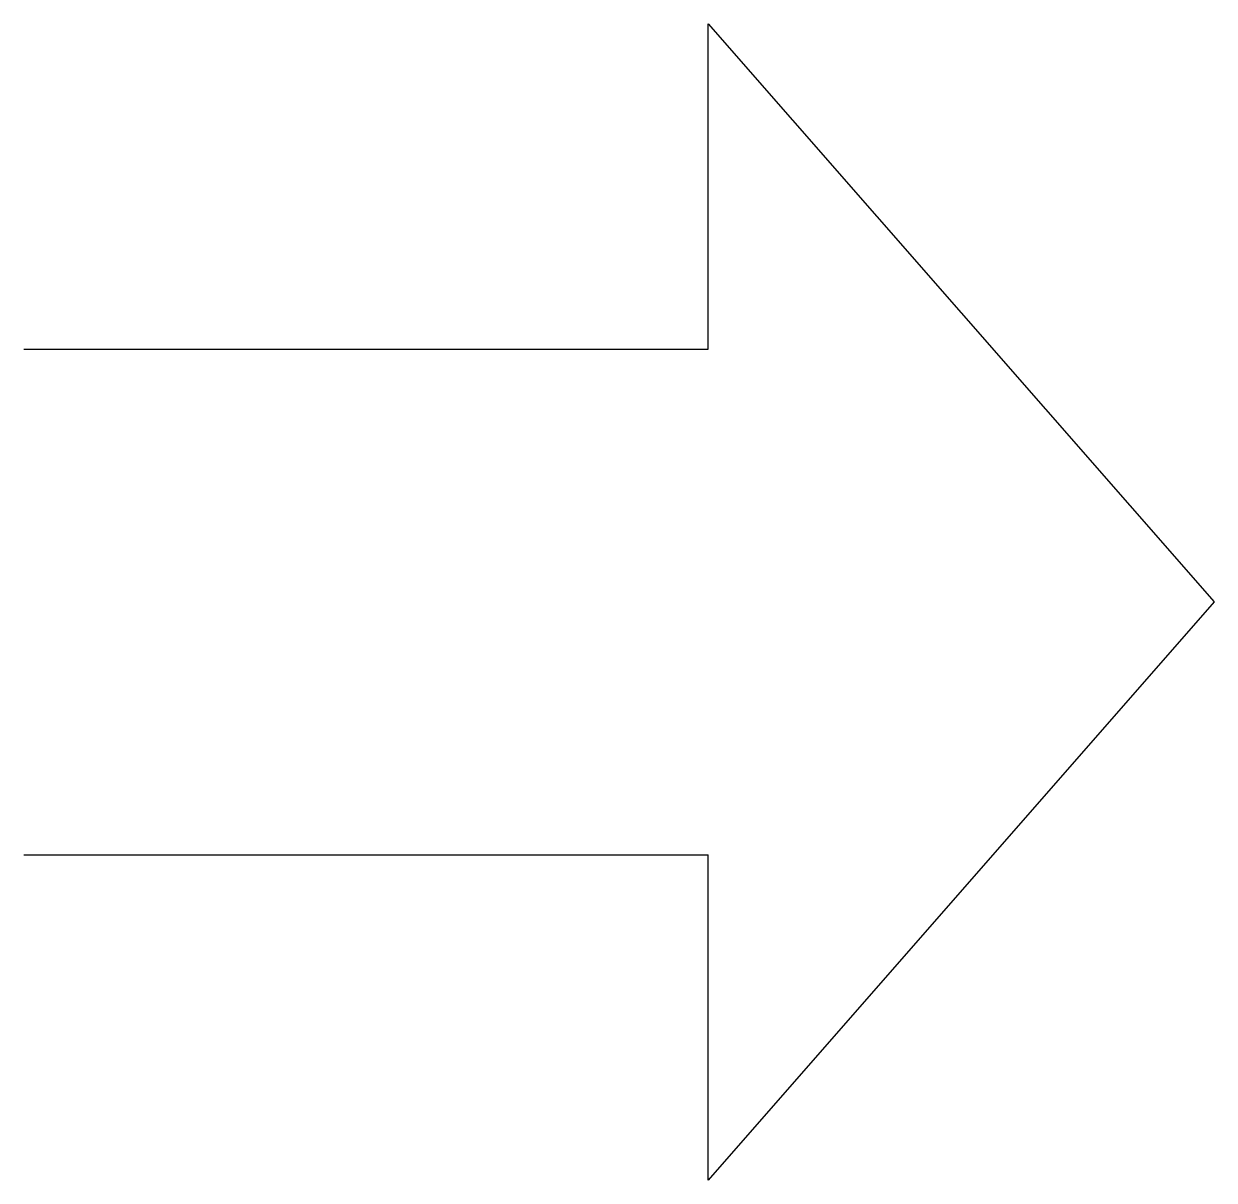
# Model space of a CAD drawing. Header units: millimetres. Extents: x -10190.58 to -10190.053, y 53.679 to 54.191.
import ezdxf

# ---------------------------------------------------------------- set-up
doc = ezdxf.new("R2010")
doc.units = ezdxf.units.MM
doc.header["$LTSCALE"] = 10
doc.layers.add('Tub_símbolos', color=2, linetype='Continuous')

msp = doc.modelspace()

# ---------------------------------------------------------------- linework, layer by layer
at = {"layer": 'Tub_símbolos'}
for p, q in [((-10190.2767, 54.04736), (-10190.2767, 54.19136)), ((-10190.2767, 54.19136), (-10190.0527, 53.93536)), ((-10190.57962, 54.04736), (-10190.2767, 54.04736)), ((-10190.0527, 53.93536), (-10190.2767, 53.67936)), ((-10190.57962, 53.82336), (-10190.2767, 53.82336)), ((-10190.2767, 53.67936), (-10190.2767, 53.82336))]:
    msp.add_line(p, q, dxfattribs=at)

doc.saveas('drawing.dxf')
